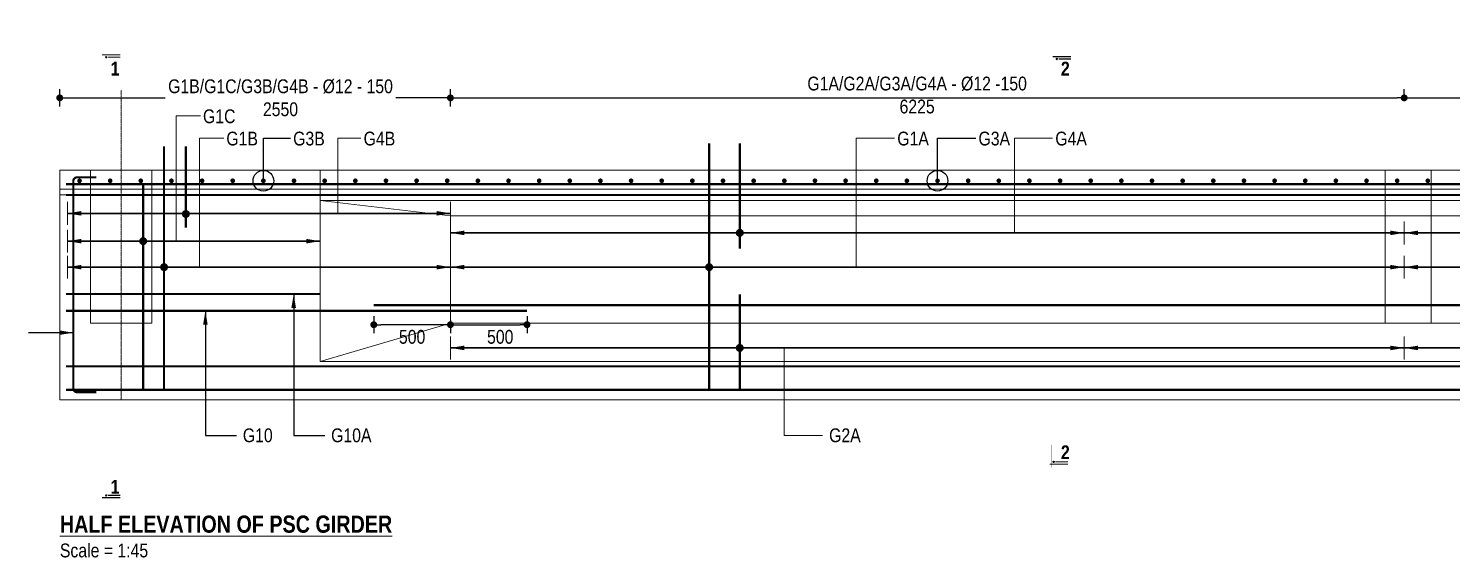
# Model space of a CAD drawing. Header units: millimetres. Extents: x -899 to 143471, y -7850 to 22336.
# Drawn here: x 89276 to 98564, y 416 to 3872 of the extents above; entities that cross this region are included whole.
import ezdxf

# ---------------------------------------------------------------- set-up
doc = ezdxf.new("R2010")
doc.units = ezdxf.units.MM
doc.header["$PDMODE"] = 3
doc.linetypes.add('ACAD_ISO02W100', pattern=[15, 12, -3])
doc.linetypes.add('CENTER2', pattern=[28.575, 19.05, -3.175, 3.175, -3.175])
for name, color, linetype, lineweight in [('Center Line', 3, 'CENTER2', 9), ('Concrete inside', 124, 'Continuous', 13), ('Concrete Out', 4, 'Continuous', 20), ('Diap', 3, 'ACAD_ISO02W100', 9), ('Dim Arrow', 3, 'Continuous', 9), ('Dim Arrow @ 45', 3, 'Continuous', 9), ('Dimension', 3, 'Continuous', 9), ('Dimension @ 45', 3, 'Continuous', 9), ('Line @ 45', 7, 'Continuous', 20), ('Re-bar', 1, 'Continuous', 30), ('Section Mark', 7, 'Continuous', 13), ('Text_Normal @ 45', 7, 'Continuous', 25), ('Text_Title @ 45', 1, 'Continuous', 20)]:
    doc.layers.add(name, color=color, linetype=linetype, lineweight=lineweight)
doc.styles.add('SWIS_B_N', font='swisscb.ttf', dxfattribs={"height": 2})
doc.styles.add('SWIS_B_T', font='swisscb.ttf', dxfattribs={"height": 2.5})
doc.styles.add('SWIS_R_N', font='swissc.ttf', dxfattribs={"height": 2})
doc.dimstyles.new('Closed_Arrow', dxfattribs={"dimtxt": 2, "dimasz": 2, "dimexe": 1.25, "dimexo": 0.75, "dimgap": 0.75, "dimtad": 2, "dimdec": 0, "dimzin": 0, "dimdsep": 46, "dimtxsty": 'SWIS_R_N', "dimblk": 'DOT', "dimcen": 0.5, "dimadec": 0, "dimazin": 0, "dimtfac": 1, "dimtdec": 0, "dimtofl": 0, "dimtmove": 0, "dimatfit": 3, "dimfxl": 1.25, "dimfxlon": 1, "dimtolj": 1, "dimtzin": 0, "dimarcsym": 0})
doc.dimstyles.new('Dot_Anno', dxfattribs={"dimtxt": 2, "dimasz": 1, "dimexe": 1.25, "dimexo": 0.75, "dimgap": 0.75, "dimtad": 2, "dimdec": 0, "dimzin": 0, "dimdsep": 46, "dimtxsty": 'SWIS_R_N', "dimblk": 'DOT', "dimcen": 0.5, "dimadec": 0, "dimazin": 0, "dimtfac": 1, "dimtdec": 0, "dimtofl": 0, "dimtmove": 0, "dimatfit": 3, "dimfxl": 1.25, "dimfxlon": 1, "dimtolj": 1, "dimtzin": 0, "dimarcsym": 0})
doc.dimstyles.new('Dot_Blanck', dxfattribs={"dimtxt": 2, "dimasz": 3, "dimexe": 1.25, "dimexo": 0.75, "dimgap": 0.75, "dimtad": 2, "dimdec": 0, "dimzin": 0, "dimdsep": 46, "dimtxsty": 'SWIS_R_N', "dimblk": 'DOT', "dimcen": 0.5, "dimadec": 0, "dimazin": 0, "dimtfac": 1, "dimtdec": 0, "dimtofl": 0, "dimtmove": 0, "dimatfit": 3, "dimldrblk": 'DOTBLANK', "dimfxl": 1.25, "dimfxlon": 1, "dimtolj": 1, "dimtzin": 0, "dimarcsym": 0})

# ---------------------------------------------------------------- blocks, each defined once
blk = doc.blocks.new('_Dot')
at = {"color": 0, "linetype": 'ByBlock', "lineweight": -2}
blk.add_line((-0.5, 0), (-1, 0), dxfattribs=at)
at = {"color": 0, "linetype": 'ByBlock', "const_width": 0.5}
blk.add_lwpolyline([(-0.25, 0, 1), (0.25, 0, 1)], format="xyb", close=True, dxfattribs=at)
blk = doc.blocks.new('*U8')
at = {"layer": 'Re-bar', "const_width": 15.2}
blk.add_lwpolyline([(-7.6, 0, 1), (7.6, 0, 1)], format="xyb", close=True, dxfattribs=at)
blk = doc.blocks.new('*U9')
at = {"layer": 'Dimension', "color": 0, "linetype": 'ByBlock', "lineweight": -2}
for p in [(0, 0), (200, 0), (400, 0), (600, 0), (800, 0), (1000, 0), (1200, 0), (1400, 0), (1600, 0), (1800, 0), (2000, 0), (2200, 0), (2400, 0), (2600, 0), (2800, 0), (3000, 0), (3200, 0), (3400, 0), (3600, 0), (3800, 0), (4000, 0), (4200, 0), (4400, 0), (4600, 0), (4800, 0), (5000, 0), (5200, 0), (5400, 0), (5600, 0), (5800, 0), (6000, 0), (6200, 0), (6400, 0), (6600, 0), (6800, 0), (7000, 0), (7200, 0), (7400, 0), (7600, 0), (7800, 0), (8000, 0), (8200, 0), (8400, 0), (8600, 0), (8800, 0)]:
    blk.add_blockref('*U8', p, dxfattribs=at)
blk = doc.blocks.new('*D91')
at = {"layer": 'Defpoints', "color": 0, "transparency": 16777216}
for p in [(92030.1, 3418.2), (89480.1, 2946.9), (92030.1, 2739)]:
    blk.add_point(p, dxfattribs=at)
at = {"layer": 'Dimension', "color": 0, "lineweight": -2, "transparency": 16777216}
for p, q in [((89480.1, 3361.9), (89480.1, 3474.4)), ((92030.1, 3361.9), (92030.1, 3474.4)), ((89525.1, 3418.2), (90168, 3418.2)), ((91985.1, 3418.2), (91674.1, 3418.2))]:
    blk.add_line(p, q, dxfattribs=at)
at = {"layer": 'Dimension', "color": 0, "lineweight": -2, "transparency": 16777216, "xscale": 45, "yscale": 45, "zscale": 45, "rotation": 180}
blk.add_blockref('_Dot', (89480.1, 3418.2), dxfattribs=at)
at = {"layer": 'Dimension', "color": 0, "lineweight": -2, "transparency": 16777216, "xscale": 45, "yscale": 45, "zscale": 45}
blk.add_blockref('_Dot', (92030.1, 3418.2), dxfattribs=at)
at = {"layer": 'Dimension', "color": 0, "transparency": 16777216, "insert": (90921, 3418.2), "char_height": 90, "attachment_point": 5, "style": 'SWIS_R_N'}
blk.add_mtext('\\A1;G1B/G1C/G3B/G4B - %%C12 - 150\\P2550', dxfattribs=at)
blk = doc.blocks.new('*D92')
at = {"layer": 'Defpoints', "color": 0, "transparency": 16777216}
for p in [(98255.1, 3418.2), (98255.1, 3418.2), (92030.1, 2739)]:
    blk.add_point(p, dxfattribs=at)
at = {"layer": 'Dimension', "color": 0, "lineweight": -2, "transparency": 16777216}
for p, q in [((92030.1, 3361.9), (92030.1, 3474.4)), ((98255.1, 3418.2), (98255.1, 3474.4)), ((92075.1, 3418.2), (98210.1, 3418.2))]:
    blk.add_line(p, q, dxfattribs=at)
at = {"layer": 'Dimension', "color": 0, "lineweight": -2, "transparency": 16777216, "xscale": 45, "yscale": 45, "zscale": 45, "rotation": 180}
blk.add_blockref('_Dot', (92030.1, 3418.2), dxfattribs=at)
at = {"layer": 'Dimension', "color": 0, "lineweight": -2, "transparency": 16777216, "xscale": 45, "yscale": 45, "zscale": 45}
blk.add_blockref('_Dot', (98255.1, 3418.2), dxfattribs=at)
at = {"layer": 'Dimension', "color": 0, "transparency": 16777216, "insert": (95076.1, 3436), "char_height": 90, "width": 2160.315, "attachment_point": 5, "style": 'SWIS_R_N'}
blk.add_mtext('\\A1;G1A/G2A/G3A/G4A - %%C12 -150\\P6225', dxfattribs=at)
blk = doc.blocks.new('*D74')
at = {"layer": 'Defpoints', "color": 0, "transparency": 16777216}
for p in [(98255.1, 3418.2), (104480.1, 3418.2), (104480.1, 2946.9)]:
    blk.add_point(p, dxfattribs=at)
at = {"layer": 'Dimension', "color": 0, "lineweight": -2, "transparency": 16777216}
for p, q in [((98255.1, 3418.2), (98255.1, 3474.4)), ((104480.1, 3361.9), (104480.1, 3474.4)), ((98300.1, 3418.2), (104435.1, 3418.2))]:
    blk.add_line(p, q, dxfattribs=at)
at = {"layer": 'Dimension', "color": 0, "lineweight": -2, "transparency": 16777216, "xscale": 45, "yscale": 45, "zscale": 45, "rotation": 180}
blk.add_blockref('_Dot', (98255.1, 3418.2), dxfattribs=at)
at = {"layer": 'Dimension', "color": 0, "lineweight": -2, "transparency": 16777216, "xscale": 45, "yscale": 45, "zscale": 45}
blk.add_blockref('_Dot', (104480.1, 3418.2), dxfattribs=at)
at = {"layer": 'Dimension', "color": 0, "transparency": 16777216, "insert": (101014.2, 3436.8), "char_height": 90, "attachment_point": 5, "style": 'SWIS_R_N'}
blk.add_mtext('\\A1;G1/G2/G3/G4 - %%C12 - 250\\P6225', dxfattribs=at)
blk = doc.blocks.new('_DotBlank')
at = {"color": 0, "linetype": 'ByBlock', "lineweight": -2}
blk.add_line((-0.5, 0), (-1, 0), dxfattribs=at)
blk.add_circle((0, 0), 0.5, dxfattribs=at)
blk = doc.blocks.new('*D75')
at = {"layer": 'Defpoints', "color": 0, "transparency": 16777216}
for p in [(92030.1, 1996.9), (92530.1, 2027.3), (92530.1, 1936.8)]:
    blk.add_point(p, dxfattribs=at)
at = {"layer": 'Dimension', "color": 0, "lineweight": -2, "transparency": 16777216}
for p, q in [((92030.1, 1963.2), (92030.1, 1880.5)), ((92530.1, 1993), (92530.1, 1880.5)), ((92075.1, 1936.8), (92485.1, 1936.8))]:
    blk.add_line(p, q, dxfattribs=at)
at = {"layer": 'Dimension', "color": 0, "lineweight": -2, "transparency": 16777216, "xscale": 45, "yscale": 45, "zscale": 45, "rotation": 180}
blk.add_blockref('_Dot', (92030.1, 1936.8), dxfattribs=at)
at = {"layer": 'Dimension', "color": 0, "lineweight": -2, "transparency": 16777216, "xscale": 45, "yscale": 45, "zscale": 45}
blk.add_blockref('_Dot', (92530.1, 1936.8), dxfattribs=at)
at = {"layer": 'Dimension', "color": 0, "transparency": 16777216, "insert": (92355.1, 1856.9), "char_height": 90, "attachment_point": 5, "style": 'SWIS_R_N'}
blk.add_mtext('\\A1;500', dxfattribs=at)
blk = doc.blocks.new('*D76')
at = {"layer": 'Defpoints', "color": 0, "transparency": 16777216}
for p in [(91530.1, 2064.2), (92030.1, 1996.9), (91530.1, 1936.8)]:
    blk.add_point(p, dxfattribs=at)
at = {"layer": 'Dimension', "color": 0, "lineweight": -2, "transparency": 16777216}
for p, q in [((91530.1, 1993), (91530.1, 1880.5)), ((92030.1, 1963.2), (92030.1, 1880.5)), ((91985.1, 1936.8), (91575.1, 1936.8))]:
    blk.add_line(p, q, dxfattribs=at)
at = {"layer": 'Dimension', "color": 0, "lineweight": -2, "transparency": 16777216, "xscale": 45, "yscale": 45, "zscale": 45, "rotation": 180}
blk.add_blockref('_Dot', (91530.1, 1936.8), dxfattribs=at)
at = {"layer": 'Dimension', "color": 0, "lineweight": -2, "transparency": 16777216, "xscale": 45, "yscale": 45, "zscale": 45}
blk.add_blockref('_Dot', (92030.1, 1936.8), dxfattribs=at)
at = {"layer": 'Dimension', "color": 0, "transparency": 16777216, "insert": (91780.1, 1856.9), "char_height": 90, "attachment_point": 5, "style": 'SWIS_R_N'}
blk.add_mtext('\\A1;500', dxfattribs=at)

msp = doc.modelspace()

# ---------------------------------------------------------------- hatches: boundary and pattern name
at = {"layer": 'Section Mark'}
for points in [[(89787.9, 3683.5, 1), (89778.6, 3683.5, 1)], [(95992.1, 3672.3, 1), (95982.8, 3672.3, 1)], [(95971.7, 1040.7, -1), (95962.4, 1040.7, -1)], [(89787.9, 822, -1), (89778.6, 822, -1)]]:
    msp.add_hatch(color=256, dxfattribs=at).paths.add_polyline_path(points)

# ---------------------------------------------------------------- linework, layer by layer
at = {"layer": 'Center Line', "ltscale": 0.4}
msp.add_line((89880.1, 1446.9), (89880.1, 3468.2), dxfattribs=at)
at = {"layer": 'Concrete inside', "lineweight": 0, "ltscale": 50}
for p, q in [((89480.1, 2821.9), (104480.1, 2821.9)), ((91980.1, 2784.4), (89480.1, 2784.4)), ((91180.1, 2746.9), (104480.1, 2746.9)), ((92030.1, 2646.9), (91180.1, 2746.9)), ((92030.1, 1946.9), (92030.1, 2646.9)), ((92030.1, 2646.9), (104480.1, 2646.9)), ((92030.1, 1946.9), (91180.1, 1696.9)), ((92030.1, 1946.9), (104480.1, 1946.9)), ((91180.1, 1696.9), (104480.1, 1696.9))]:
    msp.add_line(p, q, dxfattribs=at)
at = {"layer": 'Concrete Out'}
for p, q in [((89480.1, 2946.9), (104480.1, 2946.9)), ((89480.1, 1446.9), (89480.1, 2946.9)), ((91180.1, 1696.9), (91180.1, 2946.9)), ((104480.1, 1446.9), (89480.1, 1446.9))]:
    msp.add_line(p, q, dxfattribs=at)
at = {"layer": 'Diap', "ltscale": 0.1}
for points in [[(90080.1, 2946.9), (90080.1, 1946.9), (89680.1, 1946.9), (89680.1, 2946.9)], [(98430.1, 2946.9), (98430.1, 1946.9), (98130.1, 1946.9), (98130.1, 2946.9)]]:
    msp.add_lwpolyline(points, dxfattribs=at)
at = {"layer": 'Dim Arrow'}
for p, q in [((89530.1, 2739), (89530.1, 2589)), ((92030.1, 2739), (92030.1, 2589)), ((98255.1, 2611.4), (98255.1, 2461.4)), ((89530.1, 2557.3), (89530.1, 2407.3)), ((91180.1, 2557.3), (91180.1, 2407.3)), ((89530.1, 2387.5), (89530.1, 2237.5)), ((92030.1, 2387.5), (92030.1, 2237.5)), ((98255.1, 2387.5), (98255.1, 2237.5)), ((92030.1, 1860.1), (92030.1, 1710.1)), ((98255.1, 1860.1), (98255.1, 1710.1))]:
    msp.add_line(p, q, dxfattribs=at)
for points in [[(90397.8, 3300.5), (90239.5, 3300.5), (90239.5, 2482.3)], [(90550.1, 3155), (90391.8, 3155), (90391.8, 2312.5)], [(91446.2, 3155), (91294.1, 3155), (91294.1, 2664)], [(94929.3, 3155), (94679.3, 3155), (94679.3, 2312.5)], [(95960.7, 3155), (95710.7, 3155), (95710.7, 2536.4)], [(94458.8, 1214.2), (94208.8, 1214.2), (94208.8, 1785.1)]]:
    msp.add_lwpolyline(points, dxfattribs=at)
at = {"layer": 'Re-bar', "const_width": 14}
for points in [[(90161, 1511.7), (90161, 3101)], [(90303.3, 3101), (90303.3, 2570.7)], [(93718.6, 1511.7), (93718.6, 3121.9)], [(93918.6, 2433.5), (93918.6, 3121.9)], [(104480.1, 2854.4), (89520.1, 2854.4)], [(89520.1, 2783.5), (104480.1, 2783.5)], [(90024.7, 1511.7), (90024.7, 2854.4)], [(89520.1, 2136.8), (91180.1, 2136.8)], [(93918.6, 1511.7), (93918.6, 2134.8)], [(104480.1, 2064.2), (91530.1, 2064.2)], [(89520.1, 2027.3), (92530.1, 2027.3)], [(89521.4, 1664.7), (104480.1, 1664.7)], [(89520.1, 1511.7), (104480.1, 1511.7)]]:
    msp.add_lwpolyline(points, dxfattribs=at)
msp.add_lwpolyline([(89718.3, 2899.1), (89593.3, 2899.1, 0.414214), (89568.3, 2874.1), (89568.3, 1520.8, 0.414214), (89593.3, 1495.8), (89718.3, 1495.8)], format="xyb", dxfattribs=at)
at = {"layer": 'Re-bar', "const_width": 26}
for points in [[(90290.3, 2660, 1), (90316.3, 2660, 1)], [(90011.7, 2482.3, 1), (90037.7, 2482.3, 1)], [(93905.6, 2536.4, 1), (93931.6, 2536.4, 1)], [(90148, 2312.5, 1), (90174, 2312.5, 1)], [(93705.6, 2312.5, 1), (93731.6, 2312.5, 1)], [(93905.6, 1785.1, 1), (93931.6, 1785.1, 1)]]:
    msp.add_lwpolyline(points, format="xyb", close=True, dxfattribs=at)
at = {"layer": 'Section Mark'}
for points, const_width in [([(89771.3, 3571.3), (89771.3, 3718.3)], 1.12), ([(89756.5, 3698.8), (89876.3, 3698.8)], 7.47), ([(89794.8, 3683.4), (89876.3, 3683.4)], 7.47), ([(95960.7, 3687.5), (96080.5, 3687.5)], 7.47), ([(95975.5, 3560), (95975.5, 3707)], 1.12), ([(95999, 3672.1), (96080.5, 3672.1)], 7.47), ([(95955, 1153), (95955, 1006)], 1.12), ([(95940.3, 1025.5), (96060.1, 1025.5)], 7.47), ([(95978.6, 1040.9), (96060.1, 1040.9)], 7.47), ([(89771.3, 934.3), (89771.3, 787.3)], 1.12), ([(89756.5, 806.8), (89876.3, 806.8)], 7.47), ([(89794.8, 822.2), (89876.3, 822.2)], 7.47)]:
    msp.add_lwpolyline(points, dxfattribs=dict(at, const_width=const_width))
for centre in [(89783.3, 3683.5), (95987.5, 3672.3), (95967, 1040.7), (89783.3, 822)]:
    msp.add_circle(centre, 4.66, dxfattribs=at)

# ---------------------------------------------------------------- block references
at = {"layer": 'Dimension'}
msp.add_blockref('*U9', (89609.2, 2876.7), dxfattribs=at)

# ---------------------------------------------------------------- texts
at = {"layer": 'Line @ 45', "char_height": 90, "attachment_point": 1, "style": 'SWIS_B_N'}
for s, insert in [('1', (89812.8, 3654.1)), ('2', (96014.7, 3654.1)), ('2', (96014.7, 1148.6)), ('1', (89812.8, 923.4))]:
    msp.add_mtext_dynamic_manual_height_columns(s, width=103.71, gutter_width=450, heights=[0], dxfattribs=dict(at, insert=insert))
at = {"layer": 'Text_Normal @ 45', "char_height": 90, "attachment_point": 1, "style": 'SWIS_R_N'}
for s, width, heights, insert in [('G1C', 935.2, [0], (90415.1, 3342.9)), ('G1B', 935.2, [0], (90567.4, 3197.4)), ('G3B', 935.2, [94.3], (91003.5, 3197.4)), ('G4B', 935.2, [0], (91463.5, 3197.4)), ('G1A', 935.2, [0], (94946.6, 3197.4)), ('G3A', 935.2, [94.3], (95476.5, 3197.4)), ('G4A', 935.2, [0], (95978, 3197.4)), ('G10', 935.2, [0], (90675.1, 1259.3)), ('G10A', 935.2, [0], (91251.3, 1259.3)), ('G2A', 935.2, [0], (94501.6, 1259.3)), ('Scale = 1:45', 809.157, [0], (89481.2, 507.3))]:
    msp.add_mtext_dynamic_manual_height_columns(s, width=width, gutter_width=450, heights=heights, dxfattribs=dict(at, insert=insert))
at = {"layer": 'Text_Title @ 45', "insert": (89481, 690.6), "char_height": 112.5, "attachment_point": 1, "style": 'SWIS_B_T'}
msp.add_mtext_dynamic_manual_height_columns('{\\LHALF ELEVATION OF PSC GIRDER}', width=8825.975, gutter_width=618.8, heights=[0], dxfattribs=at)

# ---------------------------------------------------------------- dimensions: what is measured, and where the dimension line sits
at = {"layer": 'Dimension @ 45'}
for base, p1, p2, text, override, picture, middle in [((92030.1, 3418.2), (89480.1, 2946.9), (92030.1, 2739), 'G1B/G1C/G3B/G4B - %%C12 - 150\\P<>', {"dimscale": 45, "dimtix": 0, "dimtofl": 0, "dimtmove": 2, "dimatfit": 3}, '*D91', (90921, 3418.2)), ((104480.1, 3418.2), (98255.1, 3418.2), (104480.1, 2946.9), 'G1/G2/G3/G4 - %%C12 - 250\\P<>', {"dimscale": 45, "dimtix": 0, "dimtofl": 0, "dimtmove": 1, "dimatfit": 3}, '*D74', (101014.2, 3280.6)), ((98255.1, 3418.2), (92030.1, 2739), (98255.1, 3418.2), 'G1A/G2A/G3A/G4A - %%C12 -150\\P<>', {"dimscale": 45, "dimtix": 0, "dimtofl": 0, "dimtmove": 1, "dimatfit": 3}, '*D92', (95076.1, 3279.8))]:
    dim = msp.add_linear_dim(base=base, p1=p1, p2=p2, text=text, dimstyle='Dot_Anno', override=override, dxfattribs=at)
    dim.commit()
    dim.dimension.update_dxf_attribs({"geometry": picture, "text_midpoint": middle, "dimtype": 128})
dim = msp.add_linear_dim(base=(91530.1, 1936.8), p1=(92030.1, 1996.9), p2=(91530.1, 2064.2), dimstyle='Dot_Anno', override={"dimscale": 45, "dimtix": 0, "dimtofl": 0, "dimtmove": 1, "dimatfit": 3}, dxfattribs=at)
dim.commit()
dim.dimension.update_dxf_attribs({"geometry": '*D76', "text_midpoint": (91780.1, 1856.9)})
dim = msp.add_linear_dim(base=(92530.1, 1936.8), p1=(92030.1, 1996.9), p2=(92530.1, 2027.3), dimstyle='Dot_Anno', override={"dimscale": 45, "dimtix": 0, "dimtofl": 0, "dimtmove": 0, "dimatfit": 3}, dxfattribs=at)
dim.commit()
dim.dimension.update_dxf_attribs({"geometry": '*D75', "text_midpoint": (92355.1, 1936.8), "dimtype": 128})

# ---------------------------------------------------------------- leaders
at = {"layer": 'Dim Arrow @ 45'}
for points, dimstyle, override in [([(90809.2, 2876.7), (90809.2, 3155), (90986.2, 3155)], 'Dot_Blanck', {"dimscale": 45, "dimgap": 0.75, "dimtad": 0}), ([(95209.2, 2876.7), (95209.2, 3155), (95459.2, 3155)], 'Dot_Blanck', {"dimscale": 45, "dimgap": 0.75, "dimtad": 0}), ([(89530.1, 2664), (92030.1, 2664)], 'Closed_Arrow', {"dimscale": 45, "dimtad": 0}), ([(92030.1, 2664), (89530.1, 2664)], 'Closed_Arrow', {"dimscale": 45, "dimtad": 0}), ([(92030.1, 2536.4), (98255.1, 2536.4)], 'Closed_Arrow', {"dimscale": 45, "dimtad": 0}), ([(98255.1, 2536.4), (92030.1, 2536.4)], 'Closed_Arrow', {"dimscale": 45, "dimtad": 0}), ([(98255.1, 2536.4), (104480.1, 2536.4)], 'Closed_Arrow', {"dimscale": 45, "dimtad": 0}), ([(104480.1, 2536.4), (98255.1, 2536.4)], 'Closed_Arrow', {"dimscale": 45, "dimtad": 0}), ([(91180.1, 2482.3), (89530.1, 2482.3)], 'Closed_Arrow', {"dimscale": 45, "dimtad": 0}), ([(89530.1, 2482.3), (91180.1, 2482.3)], 'Closed_Arrow', {"dimscale": 45, "dimtad": 0}), ([(92030.1, 2312.5), (89530.1, 2312.5)], 'Closed_Arrow', {"dimscale": 45, "dimtad": 0}), ([(89530.1, 2312.5), (92030.1, 2312.5)], 'Closed_Arrow', {"dimscale": 45, "dimtad": 0}), ([(92030.1, 2312.5), (98255.1, 2312.5)], 'Closed_Arrow', {"dimscale": 45, "dimtad": 0}), ([(98255.1, 2312.5), (92030.1, 2312.5)], 'Closed_Arrow', {"dimscale": 45, "dimtad": 0}), ([(98255.1, 2312.5), (104480.1, 2312.5)], 'Closed_Arrow', {"dimscale": 45, "dimtad": 0}), ([(104480.1, 2312.5), (98255.1, 2312.5)], 'Closed_Arrow', {"dimscale": 45, "dimtad": 0}), ([(91007, 2136.8), (91007, 1214.2), (91210, 1214.2)], 'Closed_Arrow', {"dimscale": 45, "dimgap": 0.75, "dimtad": 0}), ([(90430.8, 2027.3), (90430.8, 1214.2), (90633.8, 1214.2)], 'Closed_Arrow', {"dimscale": 45, "dimgap": 0.75, "dimtad": 0}), ([(89568.3, 1884.7), (89276, 1884.7)], 'Closed_Arrow', {"dimscale": 45, "dimtad": 0}), ([(98255.1, 1785.1), (92030.1, 1785.1)], 'Closed_Arrow', {"dimscale": 45, "dimtad": 0}), ([(92030.1, 1785.1), (98255.1, 1785.1)], 'Closed_Arrow', {"dimscale": 45, "dimtad": 0}), ([(98255.1, 1785.1), (104480.1, 1785.1)], 'Closed_Arrow', {"dimscale": 45, "dimtad": 0}), ([(104480.1, 1785.1), (98255.1, 1785.1)], 'Closed_Arrow', {"dimscale": 45, "dimtad": 0})]:
    msp.add_leader(points, dimstyle=dimstyle, override=override, dxfattribs=at)

doc.saveas('drawing.dxf')
